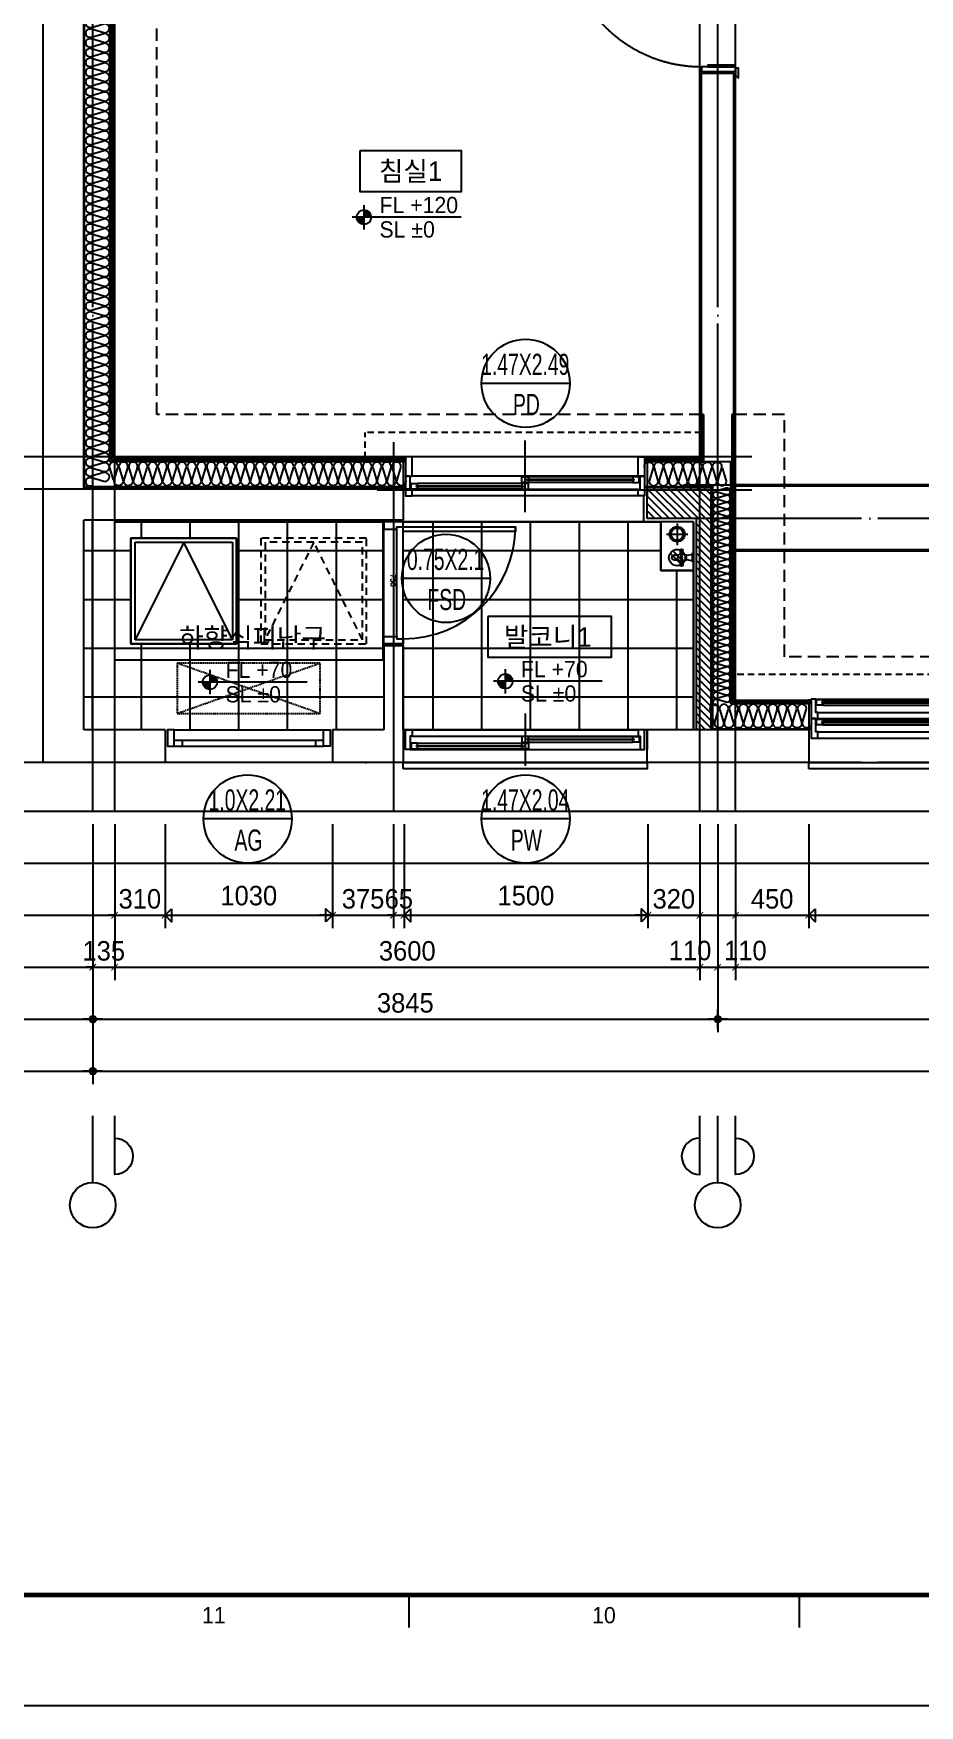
# Model space of a CAD drawing. Header units: millimetres. Extents: x -24416 to 92204, y -190080 to 23760.
# Drawn here: x 57484 to 62936, y 0 to 10286 of the extents above; entities that cross this region are included whole.
import ezdxf
from ezdxf.enums import TextEntityAlignment as Align
from ezdxf.xclip import XClip

# ---------------------------------------------------------------- set-up
doc = ezdxf.new("R2010")
doc.units = ezdxf.units.MM
doc.header["$LTSCALE"] = 50
doc.header["$XCLIPFRAME"] = 0
for name, pattern in [('AUDIT_D_220706163347-0', [0]), ('CEN', [62, 60, -1, 0, -1]), ('H', [1.3, 0.8, -0.5]), ('HD', [2.5, 1.5, -1]), ('HID', [2.3, 1.5, -0.8]), ('HIDDEN', [9.525, 6.35, -3.175]), ('평면도(기준)$0$CENTER2', [16.25, 15, -0.5, 0.25, -0.5])]:
    doc.linetypes.add(name, pattern=pattern)
doc.layers.get('defpoints').update_dxf_attribs({"color": 139})
for name, color, linetype in [('A-ELE8', 8, 'Continuous'), ('A-레벨', 7, 'AUDIT_D_220706163347-0'), ('A-창호부호', 4, 'Continuous'), ('A-치수', 7, 'AUDIT_D_220706163347-0'), ('A_HAT', 8, 'Continuous'), ('AA-BORD-FORM', 7, 'Continuous'), ('AA-BORD-TEXT', 3, 'Continuous'), ('AA-XXXX-DIMS', 7, 'Continuous'), ('ARDM', 7, 'Continuous'), ('CEN_CON', 1, 'CEN'), ('CEN_WALL', 12, 'CEN'), ('CONC', 2, 'Continuous'), ('dan1', 7, 'HID'), ('DIM', 7, 'AUDIT_D_220706163347-0'), ('DOOR', 4, 'Continuous'), ('ELE3_CON', 7, 'Continuous'), ('ELE4', 4, 'Continuous'), ('ETC', 7, 'Continuous'), ('FIN', 6, 'Continuous'), ('INS', 8, 'Continuous'), ('SINA-F-FRAME', 4, 'Continuous'), ('WAL', 3, 'Continuous'), ('WAL_DRY', 7, 'Continuous'), ('WIN', 4, 'Continuous'), ('X - 단위세대$0$ETC', 6, 'Continuous'), ('바닥타일', 8, 'Continuous'), ('수전', 4, 'Continuous'), ('실명', 3, 'AUDIT_D_220706163347-0'), ('실명박스', 7, 'AUDIT_D_220706163347-0'), ('커튼박스', 6, 'Continuous'), ('평면도(기준)$0$1.EC-F-DOOR', 4, 'Continuous'), ('평면도(기준)$0$1.EC-F-DOOR-F', 4, 'Continuous'), ('확장', 8, 'HIDDEN')]:
    doc.layers.add(name, color=color, linetype=linetype)
for name, color, linetype, plot in [('Def-PrintX', 147, 'Continuous', False), ('Defpoint', 135, 'Continuous', False), ('MC', 135, 'Continuous', False), ('X - 단위세대$0$0_임시', 134, 'Continuous', False)]:
    doc.layers.add(name, color=color, linetype=linetype, plot=plot)
doc.styles.add('HAUD01', font='Dotum.ttf')
doc.styles.get("Standard").update_dxf_attribs({"font": 'txt', "bigfont": 'whgtxt.shx'})
doc.styles.add('맑은고딕', font='malgun.ttf', dxfattribs={"width": 0.9})
doc.dimstyles.new('DIM_40', dxfattribs={"dimscale": 40, "dimtxt": 3, "dimasz": 1, "dimexe": 2, "dimexo": 2, "dimgap": 1, "dimtad": 1, "dimdec": 0, "dimzin": 0, "dimdsep": 46, "dimtxsty": '맑은고딕', "dimblk1": 'DIMDOT', "dimblk2": 'DIMDOT', "dimsah": 1, "dimcen": 0.09, "dimdle": 2, "dimclrd": 7, "dimclre": 7, "dimclrt": 3, "dimadec": 0, "dimazin": 0, "dimtfac": 1, "dimtdec": 0, "dimtix": 1, "dimtmove": 2, "dimatfit": 3, "dimldrblk": 'DIMDOT', "dimfxl": 2, "dimtolj": 1, "dimtzin": 0, "dimarcsym": 0})
doc.dimstyles.new('MCDIM_40', dxfattribs={"dimscale": 40, "dimtxt": 3, "dimasz": 1, "dimexe": 2, "dimexo": 2, "dimgap": 1, "dimtad": 1, "dimdec": 0, "dimzin": 0, "dimdsep": 46, "dimtxsty": '맑은고딕', "dimblk1": 'ARCHTICK', "dimblk2": 'ARCHTICK', "dimsah": 1, "dimcen": 0.09, "dimdle": 2, "dimclrd": 7, "dimclre": 7, "dimclrt": 3, "dimadec": 0, "dimazin": 0, "dimtfac": 1, "dimtdec": 0, "dimtix": 1, "dimtmove": 2, "dimatfit": 3, "dimldrblk": 'ARCHTICK', "dimfxl": 1, "dimtolj": 1, "dimtzin": 0, "dimarcsym": 0})
doc.dimstyles.new('외부80-WIN', dxfattribs={"dimscale": 40, "dimtxt": 3, "dimasz": 1, "dimexe": 2, "dimexo": 2.5, "dimgap": 1.5, "dimtad": 1, "dimdec": 0, "dimzin": 0, "dimdsep": 46, "dimtxsty": '맑은고딕', "dimblk": 'DO2-2', "dimblk1": 'DO2-2', "dimblk2": 'DIMDOT', "dimcen": 0.09, "dimdle": 2, "dimclrd": 7, "dimclre": 7, "dimclrt": 3, "dimadec": 0, "dimazin": 0, "dimtfac": 1, "dimtdec": 0, "dimtix": 1, "dimtmove": 2, "dimatfit": 3, "dimldrblk": 'DO2-2', "dimfxl": 1, "dimtolj": 1, "dimtzin": 0, "dimarcsym": 0})

# ---------------------------------------------------------------- blocks, each defined once
blk = doc.blocks.new('실외기창_1000')
at = {"layer": 'WIN', "color": 8}
blk.add_line((960, 100), (40, 100), dxfattribs=at)
at = {"layer": 'WIN'}
for p, q in [((960, 36), (40, 36)), ((960, 0), (40, 0)), ((90, 36), (90, 0)), ((910, 36), (910, 0))]:
    blk.add_line(p, q, dxfattribs=at)
for points in [[(40, 100), (0, 100), (0, 0), (40, 0)], [(960, 100), (1000, 100), (1000, 0), (960, 0)]]:
    blk.add_lwpolyline(points, close=True, dxfattribs=at)
blk = doc.blocks.new('수전')
at = {"layer": '수전'}
for p, q in [((0, 0), (58, 0, 0)), ((23, -71), (-15, -65)), ((23, -75), (-15, -81)), ((20, -50), (6, -63)), ((6, -63), (6, -68)), ((6, -78), (6, -83)), ((6, -83), (20, -96)), ((29, -7), (9, -7)), ((10, -7), (15, -43)), ((15, -43), (29, -43)), ((15, -117), (15, -91)), ((39, -50), (20, -50)), ((20, -96), (39, -96)), ((49, -7), (29, -7)), ((29, -43), (44, -43)), ((35, -71), (73, -65)), ((35, -75), (73, -81)), ((52, -63), (39, -50)), ((39, -96), (52, -83)), ((44, -43), (49, -7)), ((44, -91), (44, -117)), ((52, -68), (52, -63)), ((52, -83), (52, -78))]:
    blk.add_line(p, q, dxfattribs=at)
blk.add_circle((29, -73), 5.91, dxfattribs=at)
for centre, radius, start, end in [((12, 6), 13.2, 207.1852, 259.412), ((47, 6), 13.2, 280.588, 332.8148), ((-15, -73), 8.37, 90, 270), ((-12, -50), 28.1, 351.511, 14.308), ((71, -50), 28.1, 165.692, 188.489), ((73, -73), 8.37, 270, 90), ((29, -117), 14.7, 180, 0)]:
    blk.add_arc(centre, radius, start, end, dxfattribs=at)
blk = doc.blocks.new('X - 단위세대$0$200207-발코니배수구')
at = {"layer": 'X - 단위세대$0$ETC', "color": 4}
for p, q in [((0, 0), (0, 200)), ((0, 200), (300, 200)), ((300, 0), (300, 200)), ((300, 0), (0, 0))]:
    blk.add_line(p, q, dxfattribs=at)
at = {"layer": 'X - 단위세대$0$ETC', "color": 8}
for p, q in [((38, 73), (107, 142)), ((53, 58), (122, 127))]:
    blk.add_line(p, q, dxfattribs=at)
at = {"layer": 'X - 단위세대$0$ETC', "color": 1}
for p, q in [((224, 166), (224, 34)), ((290, 100), (157, 100))]:
    blk.add_line(p, q, dxfattribs=at)
at = {"layer": 'X - 단위세대$0$ETC', "color": 4}
for centre, radius in [((80, 100), 50), ((224, 100), 46.3)]:
    blk.add_circle(centre, radius, dxfattribs=at)
at = {"layer": 'X - 단위세대$0$ETC', "color": 8}
blk.add_circle((224, 100), 37.5, dxfattribs=at)
blk = doc.blocks.new('A$C24669fbc')
at = {"layer": 'Defpoint'}
blk.add_lwpolyline([(1650, 850), (0, 850), (0, 0), (1650, 0)], close=True, dxfattribs=at)
at = {"layer": 'ETC', "linetype": 'HD', "ltscale": 0.6}
for points in [[(100, 750), (750, 750), (750, 100), (100, 100)], [(125, 725), (725, 725), (725, 125), (125, 125)]]:
    blk.add_lwpolyline(points, close=True, dxfattribs=at)
blk.add_lwpolyline([(125, 125), (425, 725), (725, 125)], dxfattribs=at)
at = {"layer": 'ETC', "linetype": 'HD', "ltscale": 10}
for points in [[(1550, 750), (900, 750), (900, 100), (1550, 100)], [(1525, 725), (925, 725), (925, 125), (1525, 125)]]:
    blk.add_lwpolyline(points, close=True, dxfattribs=at)
blk.add_lwpolyline([(925, 125), (1225, 725), (1525, 125)], dxfattribs=at)
blk = doc.blocks.new('A$C8273e713')
at = {"layer": 'A-ELE8', "linetype": 'HID', "ltscale": 0.1}
for p, q in [((0, 310), (880, 0)), ((0, 0), (880, 310))]:
    blk.add_line(p, q, dxfattribs=at)
blk.add_lwpolyline([(0, 310), (880, 310), (880, 0), (0, 0)], close=True, dxfattribs=at)
blk = doc.blocks.new('WIN_이중창_3300-2')
at = {"layer": 'Defpoint'}
for p, q in [((-15, 240), (-15, 0)), ((3285, 240), (3285, 0))]:
    blk.add_line(p, q, dxfattribs=at)
at = {"layer": 'WIN'}
for p, q in [((900, -100), (900, 340)), ((2370, -100), (2370, 340))]:
    blk.add_line(p, q, dxfattribs=at)
at = {"layer": 'WIN', "color": 8}
for p, q in [((3242, 240), (28, 240)), ((880, 237), (73, 237)), ((3197, 237), (2390, 237)), ((3230, 158), (40, 158)), ((3230, 120), (40, 120)), ((880, 202), (73, 202)), ((880, 117), (73, 117)), ((2350, 196), (920, 196)), ((2350, 161), (920, 161)), ((3197, 202), (2390, 202)), ((3197, 117), (2390, 117)), ((3230, 38), (40, 38)), ((3230, 0), (40, 0)), ((880, 82), (73, 82)), ((2350, 76), (920, 76)), ((2350, 41), (920, 41)), ((3197, 82), (2390, 82))]:
    blk.add_line(p, q, dxfattribs=at)
at = {"layer": 'WIN'}
for points in [[(40, 158), (28, 158), (28, 240), (0, 240), (0, 120), (40, 120), (40, 158)], [(73, 216.5), (73, 202), (33, 202), (33, 237), (73, 237), (73, 222.5)], [(887, 222.5), (887, 216.5), (66, 216.5), (66, 222.5), (887, 222.5)], [(880, 216.5), (880, 202), (920, 202), (920, 237), (880, 237), (880, 222.5)], [(2390, 216.5), (2390, 202), (2350, 202), (2350, 237), (2390, 237), (2390, 222.5)], [(3204, 222.5), (3204, 216.5), (2383, 216.5), (2383, 222.5), (3204, 222.5)], [(3197, 216.5), (3197, 202), (3237, 202), (3237, 237), (3197, 237), (3197, 222.5)], [(3230, 158), (3242, 158), (3242, 240), (3270, 240), (3270, 120), (3230, 120), (3230, 158)], [(40, 38), (28, 38), (28, 120), (0, 120), (0, 0), (40, 0), (40, 38)], [(73, 96.5), (73, 82), (33, 82), (33, 117), (73, 117), (73, 102.5)], [(920, 175.5), (920, 161), (880, 161), (880, 196), (920, 196), (920, 181.5)], [(880, 96.5), (880, 82), (920, 82), (920, 117), (880, 117), (880, 102.5)], [(2357, 181.5), (2357, 175.5), (913, 175.5), (913, 181.5), (2357, 181.5)], [(2350, 175.5), (2350, 161), (2390, 161), (2390, 196), (2350, 196), (2350, 181.5)], [(2390, 96.5), (2390, 82), (2350, 82), (2350, 117), (2390, 117), (2390, 102.5)], [(3197, 96.5), (3197, 82), (3237, 82), (3237, 117), (3197, 117), (3197, 102.5)], [(3230, 38), (3242, 38), (3242, 120), (3270, 120), (3270, 0), (3230, 0), (3230, 38)], [(887, 102.5), (887, 96.5), (66, 96.5), (66, 102.5), (887, 102.5)], [(920, 55.5), (920, 41), (880, 41), (880, 76), (920, 76), (920, 61.5)], [(2357, 61.5), (2357, 55.5), (913, 55.5), (913, 61.5), (2357, 61.5)], [(2350, 55.5), (2350, 41), (2390, 41), (2390, 76), (2350, 76), (2350, 61.5)], [(3204, 102.5), (3204, 96.5), (2383, 96.5), (2383, 102.5), (3204, 102.5)]]:
    blk.add_lwpolyline(points, dxfattribs=at)
blk = doc.blocks.new('WIN_1500_단창2')
at = {"layer": 'Defpoint'}
for p, q in [((-15, 120), (-15, 0)), ((1485, 120), (1485, 0))]:
    blk.add_line(p, q, dxfattribs=at)
at = {"layer": 'WIN'}
blk.add_line((735, 220), (735, -100), dxfattribs=at)
at = {"layer": 'WIN', "color": 8}
for p, q in [((1430, 120), (40, 120)), ((1442, 0), (28, 0)), ((1430, 82), (40, 82)), ((715, 79), (73, 79)), ((715, 44), (73, 44)), ((1397, 38), (755, 38)), ((1397, 3), (755, 3))]:
    blk.add_line(p, q, dxfattribs=at)
at = {"layer": 'WIN'}
for points in [[(40, 82), (28, 82), (28, 0), (0, 0), (0, 120), (40, 120), (40, 82)], [(1430, 82), (1442, 82), (1442, 0), (1470, 0), (1470, 120), (1430, 120), (1430, 82)], [(73, 64), (73, 79), (33, 79), (33, 44), (73, 44), (73, 59)], [(722, 59), (722, 64), (66, 64), (66, 59), (722, 59)], [(715, 64), (715, 79), (755, 79), (755, 44), (715, 44), (715, 59)], [(755, 23), (755, 38), (715, 38), (715, 3), (755, 3), (755, 18)], [(1404, 18), (1404, 23), (748, 23), (748, 18), (1404, 18)], [(1397, 23), (1397, 38), (1437, 38), (1437, 3), (1397, 3), (1397, 18)]]:
    blk.add_lwpolyline(points, dxfattribs=at)
blk = doc.blocks.new('WIN_1500_단창1')
at = {"layer": 'Defpoint'}
for p, q in [((-15, 240), (-15, 0)), ((1485, 240), (1485, 0))]:
    blk.add_line(p, q, dxfattribs=at)
at = {"layer": 'WIN'}
blk.add_line((735, -100), (735, 340), dxfattribs=at)
at = {"layer": 'WIN', "color": 8}
for p, q in [((40, 240), (1430, 240)), ((40, 120), (1430, 120)), ((73, 117), (715, 117)), ((40, 38), (1430, 38)), ((73, 82), (715, 82)), ((755, 76), (1397, 76)), ((755, 41), (1397, 41)), ((40, 0), (1430, 0))]:
    blk.add_line(p, q, dxfattribs=at)
at = {"layer": 'WIN'}
for points in [[(40, 240), (0, 240), (0, 120), (40, 120), (40, 240)], [(1430, 240), (1470, 240), (1470, 120), (1430, 120), (1430, 240)], [(40, 38), (28, 38), (28, 120), (0, 120), (0, 0), (40, 0), (40, 38)], [(73, 96.5), (73, 82), (33, 82), (33, 117), (73, 117), (73, 102.5)], [(715, 96.5), (715, 82), (755, 82), (755, 117), (715, 117), (715, 102.5)], [(1430, 38), (1442, 38), (1442, 120), (1470, 120), (1470, 0), (1430, 0), (1430, 38)], [(66, 102.5), (66, 96.5), (722, 96.5), (722, 102.5), (66, 102.5)], [(755, 55.5), (755, 41), (715, 41), (715, 76), (755, 76), (755, 61.5)], [(748, 61.5), (748, 55.5), (1404, 55.5), (1404, 61.5), (748, 61.5)], [(1397, 55.5), (1397, 41), (1437, 41), (1437, 76), (1397, 76), (1397, 61.5)]]:
    blk.add_lwpolyline(points, dxfattribs=at)
blk = doc.blocks.new('insul1')
blk.add_lwpolyline([(0, 0.25, 1.344031), (0.35, 0.25), (0.2, 0.75, -1.344031), (0.55, 0.75), (0.4, 0.25)], format="xyb")
blk = doc.blocks.new('SD_750')
at = {"layer": 'DOOR'}
for p, q in [((720, 120), (30, 120)), ((705, 80), (45, 80)), ((705, 0), (45, 0))]:
    blk.add_line(p, q, dxfattribs=at)
for points in [[(30, 120), (30, 810), (60, 810), (60, 120), (30, 120)], [(0, 120), (0, 0), (45, 0), (45, 80), (30, 80), (30, 120), (0, 120)], [(750, 120), (750, 0), (705, 0), (705, 80), (720, 80), (720, 120), (750, 120)]]:
    blk.add_lwpolyline(points, dxfattribs=at)
blk.add_arc((30, 120), 690, 0, 90, dxfattribs=at)
at = {"layer": 'X - 단위세대$0$0_임시'}
for p, q in [((-10, 120), (-10, 0)), ((760, 120), (760, 0))]:
    blk.add_line(p, q, dxfattribs=at)
at = {"layer": 'Def-PrintX'}
blk.add_text('750', height=30, dxfattribs=at).set_placement((360, 58), align=Align.MIDDLE)
blk = doc.blocks.new('A$C65D858C3')
at = {"layer": '평면도(기준)$0$1.EC-F-DOOR', "color": 8}
for points in [[(81, 920), (81, 970), (261, 970), (261, 950), (101, 950), (101, 920)], [(81, 864), (81, 814), (261, 814), (261, 834), (101, 834), (101, 864)]]:
    blk.add_lwpolyline(points, dxfattribs=at)
at = {"layer": '평면도(기준)$0$1.EC-F-DOOR'}
blk.add_lwpolyline([(840, 910), (1, 910), (1, 874), (840, 874), (840, 910)], dxfattribs=at)
at = {"layer": '평면도(기준)$0$1.EC-F-DOOR', "color": 8}
for points in [[(121, 910), (61, 910), (61, 920), (121, 920)], [(121, 874), (61, 874), (61, 864), (121, 864)]]:
    blk.add_lwpolyline(points, close=True, dxfattribs=at)
at = {"layer": '평면도(기준)$0$1.EC-F-DOOR', "color": 1, "linetype": '평면도(기준)$0$CENTER2', "ltscale": 6}
blk.add_arc((841, 911), 841, 182.4982, 269.9824, dxfattribs=at)
at = {"layer": '평면도(기준)$0$1.EC-F-DOOR-F'}
for points in [[(828, 980), (828, 920), (840, 920), (840, 980)], [(1050, 940), (1050, 910), (840, 910), (840, 940)], [(1050, 920), (1050, 940), (1050, 980), (1068, 980), (1068, 920)], [(1040, 910), (1040, 900), (880, 900), (880, 910)], [(828, 60), (828, 0), (840, 0), (840, 60)], [(1050, 40), (1050, 70), (840, 70), (840, 40)], [(1040, 70), (1040, 80), (880, 80), (880, 70)]]:
    blk.add_lwpolyline(points, close=True, dxfattribs=at)
blk.add_lwpolyline([(1068, 0), (1068, 60), (1050, 60), (1050, 10), (1065, 10), (1065, 0), (1068, 0)], dxfattribs=at)
blk = doc.blocks.new('U-76A(확장)')
at = {"layer": 'A_HAT'}
h = blk.add_hatch(dxfattribs=at)
h.set_pattern_fill('ANSI31', color=256, scale=10, style=0)
h.paths.add_polyline_path([(10620, 1500), (10620, 1690), (10225, 1690), (10225, 200), (10315, 200), (10315, 1500)])
at = {"layer": '바닥타일'}
h = blk.add_hatch(dxfattribs=at)
h.set_pattern_fill('_USER', color=256, scale=300, double=1, pattern_type=0)
h.set_pattern_definition([(0, (498356.77, 179302.88), (0, 300), []), (90, (498356.77, 179302.88), (-300, 2e-14), [])])
h.paths.add_polyline_path([(12120, 200), (12120, 1480), (10540, 1480), (10540, 1180), (10340, 1180), (10340, 200)])
h = blk.add_hatch(dxfattribs=at)
h.set_pattern_fill('_USER', color=256, scale=300, double=1, pattern_type=0)
h.set_pattern_definition([(0, (498351.77, 179302.88), (0, 300), []), (90, (498351.77, 179302.88), (-300, 2e-14), [])])
h.paths.add_polyline_path([(14085, 1490), (12240, 1490), (12240, 200), (14085, 200)])
h.paths.add_polyline_path([(13145, 1380), (13795, 1380), (13795, 730), (13145, 730)], flags=16)
at = {"layer": 'CEN_CON'}
for p, q in [((10185, -300), (10185, 10335)), ((14030, -300), (14030, 10335)), ((12085, 1680), (14635, 1680)), ((0, 0), (14635, 0))]:
    blk.add_line(p, q, dxfattribs=at)
at = {"layer": 'CEN_WALL'}
for p, q in [((12180, 1970), (12180, -300)), ((9975, 1675), (12280, 1675)), ((0, 1500), (10395, 1500))]:
    blk.add_line(p, q, dxfattribs=at)
at = {"layer": 'CONC'}
for p, q in [((14335, 0), (14335, 9445)), ((14085, 1690), (14085, 9245)), ((10085, 2140), (10085, 4240)), ((10285, 4240), (10085, 4240)), ((10285, 2140), (10285, 4240)), ((10085, 2140), (10098, 2140)), ((10098, 2140), (10098, 1850)), ((10272, 2140), (10272, 1850)), ((10272, 2140), (10285, 2140)), ((10098, 1850), (10272, 1850)), ((12120, 1690), (14085, 1690)), ((12120, 1690), (12120, 1490)), ((12120, 1490), (14085, 1490)), ((14085, 200), (14085, 1490)), ((12120, 720), (12120, 0)), ((12240, 720), (12120, 720)), ((12240, 720), (12240, 200)), ((9625, 200), (10620, 200)), ((9625, 200), (9625, 0)), ((10620, 0), (10620, 200)), ((12240, 200), (12555, 200)), ((12555, 200), (12555, 0)), ((13585, 200), (14085, 200)), ((13585, 200), (13585, 0)), ((9625, 0), (10620, 0)), ((12120, 0), (12555, 0)), ((13585, 0), (14335, 0))]:
    blk.add_line(p, q, dxfattribs=at)
at = {"layer": 'dan1'}
for points in [[(10285, 2140), (13635, 2140), (13635, 8795), (12415, 8795), (12415, 7380), (10285, 7380)], [(125, 650), (9775, 650), (9775, 2140), (10085, 2140)]]:
    blk.add_lwpolyline(points, dxfattribs=at)
at = {"layer": 'DOOR'}
blk.add_line((12240, 720), (12240, 1490), dxfattribs=at)
at = {"layer": 'ELE3_CON'}
for p, q in [((9625, 0), (6325, 0)), ((12120, 0), (10620, 0)), ((12555, 0), (13585, 0))]:
    blk.add_line(p, q, dxfattribs=at)
at = {"layer": 'ELE4'}
blk.add_line((10640, 1480), (12120, 1480), dxfattribs=at)
at = {"layer": 'FIN'}
for p, q in [((10640, 1480), (10640, 1640)), ((10335, 200), (10335, 1480)), ((10335, 1480), (10640, 1480))]:
    blk.add_line(p, q, dxfattribs=at)
at = {"layer": 'INS'}
for p, q in [((14080, 1695), (14080, 9240)), ((13925, 1850), (13925, 9085)), ((10085, 1850), (10085, 2140)), ((10285, 2140), (10285, 1850)), ((10098, 1850), (10085, 1850)), ((10105, 360), (10105, 1850)), ((10285, 1850), (10272, 1850)), ((10285, 1850), (10635, 1850)), ((12105, 1850), (13925, 1850)), ((10215, 1695), (10635, 1695)), ((10215, 205), (10215, 1695)), ((12105, 1695), (14080, 1695)), ((9610, 360), (10105, 360)), ((9610, 205), (10215, 205))]:
    blk.add_line(p, q, dxfattribs=at)
blk.add_lwpolyline([(13145, 1380), (13795, 1380), (13795, 730), (13145, 730)], close=True, dxfattribs=at)
at = {"layer": 'MC'}
for p, q in [((10075, -300), (10075, 10335)), ((13895, -300), (13895, 10335)), ((10295, -300), (10295, 5430)), ((9975, 1880), (14635, 1880)), ((0, 1705), (10395, 1705))]:
    blk.add_line(p, q, dxfattribs=at)
at = {"layer": 'WAL'}
for p, q in [((10225, 1690), (10620, 1690)), ((10225, 200), (10225, 1690)), ((10620, 1500), (10620, 1690)), ((10315, 1500), (10620, 1500)), ((10315, 200), (10315, 1500))]:
    blk.add_line(p, q, dxfattribs=at)
at = {"layer": 'WAL', "ltscale": 100}
blk.add_line((10225, 200), (10315, 200), dxfattribs=at)
at = {"layer": 'WAL_DRY'}
for p, q in [((13905, 1870), (13905, 9065)), ((13915, 1860), (13915, 9075)), ((10285, 1870), (10635, 1870)), ((10285, 1860), (10635, 1860)), ((12105, 1870), (13905, 1870)), ((12105, 1860), (13915, 1860)), ((10085, 380), (10085, 1850)), ((10095, 370), (10095, 1850)), ((9610, 380), (10085, 380)), ((9610, 370), (10095, 370))]:
    blk.add_line(p, q, dxfattribs=at)
at = {"layer": 'X - 단위세대$0$ETC'}
for points in [[(9625, -40), (9625, 0), (6325, 0), (6325, -40), (9625, -40)], [(12120, -40), (12120, 0), (10620, 0), (10620, -40), (12120, -40)]]:
    blk.add_lwpolyline(points, dxfattribs=at)
at = {"layer": '바닥타일'}
blk.add_lwpolyline([(10335, 1180), (10335, 200), (12120, 200), (12120, 1480), (10535, 1480), (10535, 1180)], close=True, dxfattribs=at)
at = {"layer": '커튼박스', "linetype": 'H'}
for p, q in [((10285, 2030), (12355, 2030)), ((12355, 1870), (12355, 2030)), ((5865, 540), (10085, 540))]:
    blk.add_line(p, q, dxfattribs=at)
at = {"layer": '확장', "ltscale": 0.5, "const_width": 20, "flags": 128}
for points in [[(10085, 1705), (135, 1705)], [(10085, 1305), (135, 1305)]]:
    blk.add_lwpolyline(points, dxfattribs=at)
at = {"ltscale": 100, "xscale": -1.000000000000001, "rotation": 270}
blk.add_blockref('X - 단위세대$0$200207-발코니배수구', (10335, 1180), dxfattribs=at)
blk.add_blockref('실외기창_1000', (12570, 100))
at = {"layer": 'A-ELE8', "linetype": 'HID', "ltscale": 0.1}
blk.add_blockref('A$C8273e713', (12630, 300), dxfattribs=at)
at = {"layer": 'DOOR', "xscale": -1, "rotation": 90}
blk.add_blockref('SD_750', (12240, 1480), dxfattribs=at)
at = {"layer": 'ETC', "linetype": 'HD', "ltscale": 10}
blk.add_blockref('A$C24669fbc', (12245, 630), dxfattribs=at)
at = {"layer": 'INS', "row_count": 1}
for p, xscale, yscale, zscale, rotation, column_count, row_spacing, column_spacing in [((14075, 1700), 150.0000000000001, 150.0000000000001, 150.0000000000001, 90, 125, -1.577721810442024e-30, 60.00000000000004), ((10635, 1850), 150, 150, 150, 180, 8, 0, 60), ((10215, 350), 110.0000000000001, 110.0000000000001, 110.0000000000001, 90, 30, -1.577721810442024e-30, 44.00000000000004)]:
    blk.add_blockref('insul1', p, dxfattribs=dict(at, xscale=xscale, yscale=yscale, zscale=zscale, rotation=rotation, column_count=column_count, row_spacing=row_spacing, column_spacing=column_spacing))
at = {"layer": 'INS', "xscale": 150, "yscale": 150, "zscale": 150, "row_count": 1, "row_spacing": 0, "column_spacing": 60}
for p, column_count in [((12105, 1700), 30), ((9610, 210), 10)]:
    blk.add_blockref('insul1', p, dxfattribs=dict(at, column_count=column_count))
at = {"layer": 'SINA-F-FRAME', "xscale": -1}
blk.add_blockref('A$C65D858C3', (11125, 4210), dxfattribs=at)
at = {"layer": 'WIN'}
for name, p in [('WIN_1500_단창1', (10635, 1640)), ('WIN_이중창_3300-2', (6340, 150)), ('WIN_1500_단창2', (10635, 80))]:
    blk.add_blockref(name, p, dxfattribs=at)
at = {"layer": '수전', "rotation": 90}
blk.add_blockref('수전', (10335, 1231), dxfattribs=at)
blk = doc.blocks.new('A$C4D377245')
at = {"layer": 'A-창호부호'}
blk.add_line((675, 345), (15, 345), dxfattribs=at)
blk.add_circle((345, 345), 330, dxfattribs=at)
blk = doc.blocks.new('A$Cb33ca4a3')
at = {"layer": 'A-레벨'}
h = blk.add_hatch(color=256, dxfattribs=at)
h.paths.add_polyline_path([(59517, -14649), (59517, -14604), (59472, -14604, 0.414214)])
h.paths.add_polyline_path([(59517, -14559), (59517, -14604), (59562, -14604, 0.414214)])
h = blk.add_hatch(color=256, dxfattribs=at)
h.paths.add_polyline_path([(58570, -17509), (58570, -17464), (58525, -17464, 0.414214)])
h.paths.add_polyline_path([(58570, -17419), (58570, -17464), (58615, -17464, 0.414214)])
h = blk.add_hatch(color=256, dxfattribs=at)
h.paths.add_polyline_path([(60387, -17504), (60387, -17459), (60342, -17459, 0.414214)])
h.paths.add_polyline_path([(60387, -17414), (60387, -17459), (60432, -17459, 0.414214)])
for p, q in [((60115, -14604), (59445, -14604)), ((59517, -14529), (59517, -14679)), ((59168, -17464), (58498, -17464)), ((58570, -17389), (58570, -17539)), ((60984, -17459), (60315, -17459)), ((60387, -17384), (60387, -17534))]:
    blk.add_line(p, q, dxfattribs=at)
for centre in [(59517, -14604), (58570, -17464), (60387, -17459)]:
    blk.add_circle(centre, 45, dxfattribs=at)
at = {"layer": 'A-레벨', "color": 4, "style": 'HAUD01'}
for s, p in [('FL +120', (59613, -14579)), ('SL %%P0', (59613, -14729)), ('FL +70', (58666, -17438)), ('FL +70', (60483, -17434)), ('SL %%P0', (60483, -17584)), ('SL %%P0', (58666, -17589))]:
    blk.add_text(s, height=100, dxfattribs=at).set_placement(p)
blk = doc.blocks.new('DIMDOT')
at = {"layer": 'AA-XXXX-DIMS'}
for p, q in [((-1.5, 0), (1.5, 0)), ((0, -1.5), (0, 1.5))]:
    blk.add_line(p, q, dxfattribs=at)
for radius in [0.5, 0.25]:
    blk.add_circle((0, 0), radius, dxfattribs=at)
blk = doc.blocks.new('*D600')
at = {"layer": 'defpoints', "color": 0, "transparency": 16777216}
for p in [(7695, -18258), (21725, -18258), (21725, -19858)]:
    blk.add_point(p, dxfattribs=at)
at = {"layer": 'DIM', "color": 7, "lineweight": -2, "transparency": 16777216}
for p, q in [((7695, -18338), (7695, -19938)), ((21725, -18338), (21725, -19938)), ((7735, -19858), (21685, -19858))]:
    blk.add_line(p, q, dxfattribs=at)
at = {"layer": 'DIM', "color": 7, "lineweight": -2, "transparency": 16777216, "xscale": 40, "yscale": 40, "zscale": 40, "rotation": 180}
blk.add_blockref('DIMDOT', (7695, -19858), dxfattribs=at)
at = {"layer": 'DIM', "color": 7, "lineweight": -2, "transparency": 16777216, "xscale": 40, "yscale": 40, "zscale": 40}
blk.add_blockref('DIMDOT', (21725, -19858), dxfattribs=at)
at = {"layer": 'DIM', "color": 3, "transparency": 16777216, "insert": (14710, -19758), "char_height": 120, "attachment_point": 5, "style": 'HAUD01'}
blk.add_mtext('\\A1;14030', dxfattribs=at)
blk = doc.blocks.new('*D601')
at = {"layer": 'defpoints', "color": 0, "transparency": 16777216}
for p in [(7695, -18258), (11540, -18258), (11540, -19538)]:
    blk.add_point(p, dxfattribs=at)
at = {"layer": 'DIM', "color": 7, "lineweight": -2, "transparency": 16777216}
for p, q in [((7695, -18338), (7695, -19618)), ((11540, -18338), (11540, -19618)), ((7735, -19538), (11500, -19538))]:
    blk.add_line(p, q, dxfattribs=at)
at = {"layer": 'DIM', "color": 7, "lineweight": -2, "transparency": 16777216, "xscale": 40, "yscale": 40, "zscale": 40, "rotation": 180}
blk.add_blockref('DIMDOT', (7695, -19538), dxfattribs=at)
at = {"layer": 'DIM', "color": 7, "lineweight": -2, "transparency": 16777216, "xscale": 40, "yscale": 40, "zscale": 40}
blk.add_blockref('DIMDOT', (11540, -19538), dxfattribs=at)
at = {"layer": 'DIM', "color": 3, "transparency": 16777216, "insert": (9618, -19438), "char_height": 120, "attachment_point": 5, "style": 'HAUD01'}
blk.add_mtext('\\A1;3845', dxfattribs=at)
blk = doc.blocks.new('*D602')
at = {"layer": 'defpoints', "color": 0, "transparency": 16777216}
for p in [(11540, -18258), (15960, -18258), (15960, -19538)]:
    blk.add_point(p, dxfattribs=at)
at = {"layer": 'DIM', "color": 7, "lineweight": -2, "transparency": 16777216}
for p, q in [((11540, -18338), (11540, -19618)), ((15960, -18338), (15960, -19618)), ((11580, -19538), (15920, -19538))]:
    blk.add_line(p, q, dxfattribs=at)
at = {"layer": 'DIM', "color": 7, "lineweight": -2, "transparency": 16777216, "xscale": 40, "yscale": 40, "zscale": 40, "rotation": 180}
blk.add_blockref('DIMDOT', (11540, -19538), dxfattribs=at)
at = {"layer": 'DIM', "color": 7, "lineweight": -2, "transparency": 16777216, "xscale": 40, "yscale": 40, "zscale": 40}
blk.add_blockref('DIMDOT', (15960, -19538), dxfattribs=at)
at = {"layer": 'DIM', "color": 3, "transparency": 16777216, "insert": (13750, -19438), "char_height": 120, "attachment_point": 5, "style": 'HAUD01'}
blk.add_mtext('\\A1;4420', dxfattribs=at)
blk = doc.blocks.new('_ArchTick')
at = {"color": 0, "linetype": 'ByBlock', "const_width": 0.15}
blk.add_lwpolyline([(-0.5, -0.5), (0.5, 0.5)], dxfattribs=at)
blk = doc.blocks.new('*D605')
at = {"layer": 'defpoints', "color": 0, "transparency": 16777216}
for p in [(7695, -18258), (7830, -18258), (7830, -19218)]:
    blk.add_point(p, dxfattribs=at)
at = {"layer": 'DIM', "color": 7, "lineweight": -2, "transparency": 16777216}
for p, q in [((7695, -18338), (7695, -19298)), ((7830, -18338), (7830, -19298)), ((7695, -19218), (7655, -19218)), ((7695, -19218), (7830, -19218)), ((7830, -19218), (7870, -19218))]:
    blk.add_line(p, q, dxfattribs=at)
at = {"layer": 'DIM', "color": 7, "lineweight": -2, "transparency": 16777216, "xscale": 40, "yscale": 40, "zscale": 40}
blk.add_blockref('_ArchTick', (7695, -19218), dxfattribs=at)
at = {"layer": 'DIM', "color": 7, "lineweight": -2, "transparency": 16777216, "xscale": 40, "yscale": 40, "zscale": 40, "rotation": 180}
blk.add_blockref('_ArchTick', (7830, -19218), dxfattribs=at)
at = {"layer": 'DIM', "color": 3, "transparency": 16777216, "insert": (7763, -19118), "char_height": 120, "attachment_point": 5, "style": 'HAUD01'}
blk.add_mtext('\\A1;135', dxfattribs=at)
blk = doc.blocks.new('*D606')
at = {"layer": 'defpoints', "color": 0, "transparency": 16777216}
for p in [(7830, -18258), (11430, -18258), (11430, -19218)]:
    blk.add_point(p, dxfattribs=at)
at = {"layer": 'DIM', "color": 7, "lineweight": -2, "transparency": 16777216}
for p, q in [((7830, -18338), (7830, -19298)), ((11430, -18338), (11430, -19298)), ((7750, -19218), (11510, -19218))]:
    blk.add_line(p, q, dxfattribs=at)
at = {"layer": 'DIM', "color": 7, "lineweight": -2, "transparency": 16777216, "xscale": 40, "yscale": 40, "zscale": 40, "rotation": 180}
blk.add_blockref('_ArchTick', (7830, -19218), dxfattribs=at)
at = {"layer": 'DIM', "color": 7, "lineweight": -2, "transparency": 16777216, "xscale": 40, "yscale": 40, "zscale": 40}
blk.add_blockref('_ArchTick', (11430, -19218), dxfattribs=at)
at = {"layer": 'DIM', "color": 3, "transparency": 16777216, "insert": (9630, -19118), "char_height": 120, "attachment_point": 5, "style": 'HAUD01'}
blk.add_mtext('\\A1;3600', dxfattribs=at)
blk = doc.blocks.new('*D607')
at = {"layer": 'defpoints', "color": 0, "transparency": 16777216}
for p in [(11430, -18258), (11540, -18258), (11540, -19218)]:
    blk.add_point(p, dxfattribs=at)
at = {"layer": 'DIM', "color": 7, "lineweight": -2, "transparency": 16777216}
for p, q in [((11430, -18338), (11430, -19298)), ((11540, -18338), (11540, -19298)), ((11350, -19218), (11620, -19218))]:
    blk.add_line(p, q, dxfattribs=at)
at = {"layer": 'DIM', "color": 7, "lineweight": -2, "transparency": 16777216, "xscale": 40, "yscale": 40, "zscale": 40, "rotation": 180}
blk.add_blockref('_ArchTick', (11430, -19218), dxfattribs=at)
at = {"layer": 'DIM', "color": 7, "lineweight": -2, "transparency": 16777216, "xscale": 40, "yscale": 40, "zscale": 40}
blk.add_blockref('_ArchTick', (11540, -19218), dxfattribs=at)
at = {"layer": 'DIM', "color": 3, "transparency": 16777216, "insert": (11370, -19116), "char_height": 120, "attachment_point": 5, "style": 'HAUD01'}
blk.add_mtext('\\A1;110', dxfattribs=at)
blk = doc.blocks.new('*D608')
at = {"layer": 'defpoints', "color": 0, "transparency": 16777216}
for p in [(11540, -18258), (11650, -18258), (11650, -19218)]:
    blk.add_point(p, dxfattribs=at)
at = {"layer": 'DIM', "color": 7, "lineweight": -2, "transparency": 16777216}
for p, q in [((11540, -18338), (11540, -19298)), ((11650, -18338), (11650, -19298)), ((11460, -19218), (11730, -19218))]:
    blk.add_line(p, q, dxfattribs=at)
at = {"layer": 'DIM', "color": 7, "lineweight": -2, "transparency": 16777216, "xscale": 40, "yscale": 40, "zscale": 40, "rotation": 180}
blk.add_blockref('_ArchTick', (11540, -19218), dxfattribs=at)
at = {"layer": 'DIM', "color": 7, "lineweight": -2, "transparency": 16777216, "xscale": 40, "yscale": 40, "zscale": 40}
blk.add_blockref('_ArchTick', (11650, -19218), dxfattribs=at)
at = {"layer": 'DIM', "color": 3, "transparency": 16777216, "insert": (11710, -19116), "char_height": 120, "attachment_point": 5, "style": 'HAUD01'}
blk.add_mtext('\\A1;110', dxfattribs=at)
blk = doc.blocks.new('*D609')
at = {"layer": 'defpoints', "color": 0, "transparency": 16777216}
for p in [(11650, -18258), (15850, -18258), (15850, -19218)]:
    blk.add_point(p, dxfattribs=at)
at = {"layer": 'DIM', "color": 7, "lineweight": -2, "transparency": 16777216}
for p, q in [((11650, -18338), (11650, -19298)), ((15850, -18338), (15850, -19298)), ((11570, -19218), (15930, -19218))]:
    blk.add_line(p, q, dxfattribs=at)
at = {"layer": 'DIM', "color": 7, "lineweight": -2, "transparency": 16777216, "xscale": 40, "yscale": 40, "zscale": 40, "rotation": 180}
blk.add_blockref('_ArchTick', (11650, -19218), dxfattribs=at)
at = {"layer": 'DIM', "color": 7, "lineweight": -2, "transparency": 16777216, "xscale": 40, "yscale": 40, "zscale": 40}
blk.add_blockref('_ArchTick', (15850, -19218), dxfattribs=at)
at = {"layer": 'DIM', "color": 3, "transparency": 16777216, "insert": (13750, -19118), "char_height": 120, "attachment_point": 5, "style": 'HAUD01'}
blk.add_mtext('\\A1;4200', dxfattribs=at)
blk = doc.blocks.new('*D617')
at = {"layer": 'defpoints', "color": 0, "transparency": 16777216}
for p in [(7830, -18258), (8140, -18258), (8140, -18898)]:
    blk.add_point(p, dxfattribs=at)
at = {"layer": 'DIM', "color": 7, "lineweight": -2, "transparency": 16777216}
for p, q in [((7830, -18338), (7830, -18978)), ((8140, -18338), (8140, -18978)), ((7830, -18898), (7790, -18898)), ((7830, -18898), (8140, -18898)), ((8140, -18898), (8180, -18898))]:
    blk.add_line(p, q, dxfattribs=at)
at = {"layer": 'DIM', "color": 7, "lineweight": -2, "transparency": 16777216, "xscale": 40, "yscale": 40, "zscale": 40}
blk.add_blockref('_ArchTick', (7830, -18898), dxfattribs=at)
at = {"layer": 'DIM', "color": 7, "lineweight": -2, "transparency": 16777216, "xscale": 40, "yscale": 40, "zscale": 40, "rotation": 180}
blk.add_blockref('_ArchTick', (8140, -18898), dxfattribs=at)
at = {"layer": 'DIM', "color": 3, "transparency": 16777216, "insert": (7985, -18798), "char_height": 120, "attachment_point": 5, "style": 'HAUD01'}
blk.add_mtext('\\A1;310', dxfattribs=at)
blk = doc.blocks.new('DO2-2')
at = {"layer": 'ARDM'}
blk.add_line((0, 0), (-2, 0), dxfattribs=at)
blk.add_lwpolyline([(-1, -1), (-1, 1), (0, 0)], close=True, dxfattribs=at)
blk = doc.blocks.new('*D618')
at = {"layer": 'defpoints', "color": 0, "transparency": 16777216}
for p in [(8140, -18258), (9170, -18258), (9170, -18898)]:
    blk.add_point(p, dxfattribs=at)
at = {"layer": 'DIM', "color": 7, "lineweight": -2, "transparency": 16777216}
for p, q in [((8140, -18358), (8140, -18978)), ((9170, -18358), (9170, -18978)), ((8180, -18898), (9130, -18898))]:
    blk.add_line(p, q, dxfattribs=at)
at = {"layer": 'DIM', "color": 7, "lineweight": -2, "transparency": 16777216, "xscale": 40, "yscale": 40, "zscale": 40, "rotation": 180}
blk.add_blockref('DO2-2', (8140, -18898), dxfattribs=at)
at = {"layer": 'DIM', "color": 7, "lineweight": -2, "transparency": 16777216, "xscale": 40, "yscale": 40, "zscale": 40}
blk.add_blockref('DO2-2', (9170, -18898), dxfattribs=at)
at = {"layer": 'DIM', "color": 3, "transparency": 16777216, "insert": (8655, -18778), "char_height": 120, "attachment_point": 5, "style": 'HAUD01'}
blk.add_mtext('\\A1;1030', dxfattribs=at)
blk = doc.blocks.new('*D619')
at = {"layer": 'defpoints', "color": 0, "transparency": 16777216}
for p in [(9545, -18258), (9610, -18258), (9610, -18898)]:
    blk.add_point(p, dxfattribs=at)
at = {"layer": 'DIM', "color": 7, "lineweight": -2, "transparency": 16777216}
for p, q in [((9545, -18338), (9545, -18978)), ((9610, -18338), (9610, -18978)), ((9545, -18898), (9505, -18898)), ((9545, -18898), (9610, -18898)), ((9610, -18898), (9650, -18898))]:
    blk.add_line(p, q, dxfattribs=at)
at = {"layer": 'DIM', "color": 7, "lineweight": -2, "transparency": 16777216, "xscale": 40, "yscale": 40, "zscale": 40}
blk.add_blockref('_ArchTick', (9545, -18898), dxfattribs=at)
at = {"layer": 'DIM', "color": 7, "lineweight": -2, "transparency": 16777216, "xscale": 40, "yscale": 40, "zscale": 40, "rotation": 180}
blk.add_blockref('_ArchTick', (9610, -18898), dxfattribs=at)
at = {"layer": 'DIM', "color": 3, "transparency": 16777216, "insert": (9578, -18798), "char_height": 120, "attachment_point": 5, "style": 'HAUD01'}
blk.add_mtext('\\A1;65', dxfattribs=at)
blk = doc.blocks.new('*D620')
at = {"layer": 'defpoints', "color": 0, "transparency": 16777216}
for p in [(9610, -18258), (11110, -18258), (11110, -18898)]:
    blk.add_point(p, dxfattribs=at)
at = {"layer": 'DIM', "color": 7, "lineweight": -2, "transparency": 16777216}
for p, q in [((9610, -18358), (9610, -18978)), ((11110, -18358), (11110, -18978)), ((9650, -18898), (11070, -18898))]:
    blk.add_line(p, q, dxfattribs=at)
at = {"layer": 'DIM', "color": 7, "lineweight": -2, "transparency": 16777216, "xscale": 40, "yscale": 40, "zscale": 40, "rotation": 180}
blk.add_blockref('DO2-2', (9610, -18898), dxfattribs=at)
at = {"layer": 'DIM', "color": 7, "lineweight": -2, "transparency": 16777216, "xscale": 40, "yscale": 40, "zscale": 40}
blk.add_blockref('DO2-2', (11110, -18898), dxfattribs=at)
at = {"layer": 'DIM', "color": 3, "transparency": 16777216, "insert": (10360, -18778), "char_height": 120, "attachment_point": 5, "style": 'HAUD01'}
blk.add_mtext('\\A1;1500', dxfattribs=at)
blk = doc.blocks.new('*D621')
at = {"layer": 'defpoints', "color": 0, "transparency": 16777216}
for p in [(11110, -18258), (11430, -18258), (11430, -18898)]:
    blk.add_point(p, dxfattribs=at)
at = {"layer": 'DIM', "color": 7, "lineweight": -2, "transparency": 16777216}
for p, q in [((11110, -18338), (11110, -18978)), ((11430, -18338), (11430, -18978)), ((11110, -18898), (11070, -18898)), ((11110, -18898), (11430, -18898)), ((11430, -18898), (11470, -18898))]:
    blk.add_line(p, q, dxfattribs=at)
at = {"layer": 'DIM', "color": 7, "lineweight": -2, "transparency": 16777216, "xscale": 40, "yscale": 40, "zscale": 40}
blk.add_blockref('_ArchTick', (11110, -18898), dxfattribs=at)
at = {"layer": 'DIM', "color": 7, "lineweight": -2, "transparency": 16777216, "xscale": 40, "yscale": 40, "zscale": 40, "rotation": 180}
blk.add_blockref('_ArchTick', (11430, -18898), dxfattribs=at)
at = {"layer": 'DIM', "color": 3, "transparency": 16777216, "insert": (11270, -18798), "char_height": 120, "attachment_point": 5, "style": 'HAUD01'}
blk.add_mtext('\\A1;320', dxfattribs=at)
blk = doc.blocks.new('*D622')
at = {"layer": 'defpoints', "color": 0, "transparency": 16777216}
for p in [(11650, -18258), (12100, -18258), (12100, -18898)]:
    blk.add_point(p, dxfattribs=at)
at = {"layer": 'DIM', "color": 7, "lineweight": -2, "transparency": 16777216}
for p, q in [((11650, -18338), (11650, -18978)), ((12100, -18338), (12100, -18978)), ((11570, -18898), (12180, -18898))]:
    blk.add_line(p, q, dxfattribs=at)
at = {"layer": 'DIM', "color": 7, "lineweight": -2, "transparency": 16777216, "xscale": 40, "yscale": 40, "zscale": 40, "rotation": 180}
blk.add_blockref('_ArchTick', (11650, -18898), dxfattribs=at)
at = {"layer": 'DIM', "color": 7, "lineweight": -2, "transparency": 16777216, "xscale": 40, "yscale": 40, "zscale": 40}
blk.add_blockref('_ArchTick', (12100, -18898), dxfattribs=at)
at = {"layer": 'DIM', "color": 3, "transparency": 16777216, "insert": (11875, -18798), "char_height": 120, "attachment_point": 5, "style": 'HAUD01'}
blk.add_mtext('\\A1;450', dxfattribs=at)
blk = doc.blocks.new('*D623')
at = {"layer": 'defpoints', "color": 0, "transparency": 16777216}
for p in [(12100, -18258), (15400, -18258), (15400, -18898)]:
    blk.add_point(p, dxfattribs=at)
at = {"layer": 'DIM', "color": 7, "lineweight": -2, "transparency": 16777216}
for p, q in [((12100, -18358), (12100, -18978)), ((15400, -18358), (15400, -18978)), ((12140, -18898), (15360, -18898))]:
    blk.add_line(p, q, dxfattribs=at)
at = {"layer": 'DIM', "color": 7, "lineweight": -2, "transparency": 16777216, "xscale": 40, "yscale": 40, "zscale": 40, "rotation": 180}
blk.add_blockref('DO2-2', (12100, -18898), dxfattribs=at)
at = {"layer": 'DIM', "color": 7, "lineweight": -2, "transparency": 16777216, "xscale": 40, "yscale": 40, "zscale": 40}
blk.add_blockref('DO2-2', (15400, -18898), dxfattribs=at)
at = {"layer": 'DIM', "color": 3, "transparency": 16777216, "insert": (13750, -18778), "char_height": 120, "attachment_point": 5, "style": 'HAUD01'}
blk.add_mtext('\\A1;3300', dxfattribs=at)
blk = doc.blocks.new('*D631')
at = {"layer": 'defpoints', "color": 0, "transparency": 16777216}
for p in [(9170, -18258), (9545, -18258), (9545, -18898)]:
    blk.add_point(p, dxfattribs=at)
at = {"layer": 'DIM', "color": 7, "lineweight": -2, "transparency": 16777216}
for p, q in [((9170, -18338), (9170, -18978)), ((9545, -18338), (9545, -18978)), ((9090, -18898), (9625, -18898))]:
    blk.add_line(p, q, dxfattribs=at)
at = {"layer": 'DIM', "color": 7, "lineweight": -2, "transparency": 16777216, "xscale": 40, "yscale": 40, "zscale": 40, "rotation": 180}
blk.add_blockref('_ArchTick', (9170, -18898), dxfattribs=at)
at = {"layer": 'DIM', "color": 7, "lineweight": -2, "transparency": 16777216, "xscale": 40, "yscale": 40, "zscale": 40}
blk.add_blockref('_ArchTick', (9545, -18898), dxfattribs=at)
at = {"layer": 'DIM', "color": 3, "transparency": 16777216, "insert": (9358, -18798), "char_height": 120, "attachment_point": 5, "style": 'HAUD01'}
blk.add_mtext('\\A1;375', dxfattribs=at)
blk = doc.blocks.new('중심')
at = {"layer": 'DIM'}
blk.add_line((-350, 0), (0, 0), dxfattribs=at)
blk.add_circle((-470, 0), 120, dxfattribs=at)
blk = doc.blocks.new('XR-FORM 청주월명')
at = {"layer": 'AA-BORD-FORM', "color": 2}
for p, q in [((241, 17), (241, 12)), ((301, 17), (301, 12))]:
    blk.add_line(p, q, dxfattribs=at)
at = {"layer": 'AA-BORD-FORM', "color": 1}
blk.add_lwpolyline([(0, 0), (841, 0), (841, 594), (0, 594)], close=True, dxfattribs=at)
at = {"layer": 'AA-BORD-FORM', "color": 2, "const_width": 0.682}
blk.add_lwpolyline([(21, 17), (21, 577), (821, 577), (821, 17)], close=True, dxfattribs=at)
at = {"layer": 'AA-BORD-TEXT', "color": 7, "style": 'HAUD01'}
for s, p in [('11', (211, 13.9)), ('10', (271, 13.9))]:
    blk.add_text(s, height=2.5, dxfattribs=at).set_placement(p, align=Align.MIDDLE_CENTER)
blk = doc.blocks.new('U-76A(확장)3')
at = {"layer": 'CEN_CON'}
blk.add_line((14595, 10035), (4720, 10035), dxfattribs=at)
blk = doc.blocks.new('DIM-1108')
at = {"layer": 'DIM'}
for points in [[(7830, -20269, -1), (7830, -20493), (7830, -20133)], [(11430, -20269, 1), (11430, -20493), (11430, -20133)], [(11650, -20269, -1), (11650, -20493), (11650, -20133)]]:
    blk.add_lwpolyline(points, format="xyb", dxfattribs=at)
at = {"layer": 'A-치수', "xscale": 1.166666666666676, "yscale": 1.166666666666676, "zscale": 1.166666666666676, "rotation": 90}
for p in [(7695, -20133), (11540, -20133)]:
    blk.add_blockref('중심', p, dxfattribs=at)
at = {"layer": 'DIM'}
for base, p1, p2, dimstyle, override, picture, middle in [((7830, -19217.9), (7695, -18257.9), (7830, -18257.9), 'MCDIM_40', {"dimtxsty": 'HAUD01'}, '*D605', (7762.5, -19117.8)), ((21725, -19857.9), (7695, -18257.9), (21725, -18257.9), 'DIM_40', {"dimscale": 40, "dimtxsty": 'HAUD01'}, '*D600', (14710, -19757.8)), ((11540, -19537.9), (7695, -18257.9), (11540, -18257.9), 'DIM_40', {"dimscale": 40, "dimtxsty": 'HAUD01'}, '*D601', (9617.5, -19437.8)), ((11430, -19217.9), (7830, -18257.9), (11430, -18257.9), 'MCDIM_40', {"dimtxsty": 'HAUD01'}, '*D606', (9630, -19117.8)), ((8140, -18897.9), (7830, -18257.9), (8140, -18257.9), 'MCDIM_40', {"dimtxsty": 'HAUD01'}, '*D617', (7985, -18797.8)), ((9170, -18897.9), (8140, -18257.9), (9170, -18257.9), '외부80-WIN', {"dimtxsty": 'HAUD01'}, '*D618', (8655, -18777.8)), ((9545, -18897.9), (9170, -18257.9), (9545, -18257.9), 'MCDIM_40', {"dimtxsty": 'HAUD01'}, '*D631', (9357.5, -18797.8)), ((9610, -18897.9), (9545, -18257.9), (9610, -18257.9), 'MCDIM_40', {"dimtxsty": 'HAUD01'}, '*D619', (9577.5, -18797.8)), ((11110, -18897.9), (9610, -18257.9), (11110, -18257.9), '외부80-WIN', {"dimtxsty": 'HAUD01'}, '*D620', (10360, -18777.8)), ((11430, -18897.9), (11110, -18257.9), (11430, -18257.9), 'MCDIM_40', {"dimtxsty": 'HAUD01'}, '*D621', (11270, -18797.8)), ((15960, -19537.9), (11540, -18257.9), (15960, -18257.9), 'DIM_40', {"dimscale": 40, "dimtxsty": 'HAUD01'}, '*D602', (13750, -19437.8)), ((15850, -19217.9), (11650, -18257.9), (15850, -18257.9), 'MCDIM_40', {"dimtxsty": 'HAUD01'}, '*D609', (13750, -19117.8)), ((12100, -18897.9), (11650, -18257.9), (12100, -18257.9), 'MCDIM_40', {"dimtxsty": 'HAUD01'}, '*D622', (11875, -18797.8)), ((15400, -18897.9), (12100, -18257.9), (15400, -18257.9), '외부80-WIN', {"dimtxsty": 'HAUD01'}, '*D623', (13750, -18777.8))]:
    dim = blk.add_linear_dim(base=base, p1=p1, p2=p2, angle=180, dimstyle=dimstyle, override=override, dxfattribs=at)
    dim.commit()
    dim.dimension.update_dxf_attribs({"geometry": picture, "text_midpoint": middle})
for base, p1, p2, picture, middle in [((11540, -19217.9), (11430, -18257.9), (11540, -18257.9), '*D607', (11369.7, -19115.6)), ((11650, -19217.9), (11540, -18257.9), (11650, -18257.9), '*D608', (11710.4, -19115.6))]:
    dim = blk.add_linear_dim(base=base, p1=p1, p2=p2, angle=180, dimstyle='MCDIM_40', override={"dimtxsty": 'HAUD01'}, dxfattribs=at)
    dim.commit()
    dim.dimension.update_dxf_attribs({"geometry": picture, "text_midpoint": middle, "dimtype": 128})

msp = doc.modelspace()

# ---------------------------------------------------------------- linework, layer by layer
at = {"layer": 'defpoints'}
for points in [[(74811, 20477), (55644, 20477), (55644, 3902), (74811, 3902)], [(74491, 20157), (55964, 20157), (55964, 4222), (74491, 4222)], [(74171, 19837), (56284, 19837), (56284, 4542), (74171, 4542)], [(73851, 19517), (56604, 19517), (56604, 4862), (73851, 4862)], [(73531, 19197), (56924, 19197), (56924, 5182), (73531, 5182)], [(73211, 18877), (57244, 18877), (57244, 5502), (73211, 5502)]]:
    msp.add_lwpolyline(points, close=True, dxfattribs=at)
at = {"layer": '실명박스'}
for points in [[(59493, 9565), (59493, 9315), (60118, 9315), (60118, 9565)], [(60279, 6700), (60279, 6450), (61041, 6450), (61041, 6700)]]:
    msp.add_lwpolyline(points, close=True, dxfattribs=at)

# ---------------------------------------------------------------- block references
at = {"xscale": 40, "yscale": 40, "zscale": 40}
msp.add_blockref('XR-FORM 청주월명', (50154, 0), dxfattribs=at)
msp.add_blockref('DIM-1108', (50154, 23760))
ref = msp.add_blockref('U-76A(확장)', (71879, 5802), dxfattribs=dict(xscale=-1))
XClip(ref).set_block_clipping_path([(-1332.1523822156, -300), (14635, 13075.0000000001)])
ref = msp.add_blockref('U-76A(확장)3', (69734, 9793), dxfattribs=dict(xscale=-1, rotation=90))
XClip(ref).set_block_clipping_path([(13298.4077166072, -2135.0000000001), (29625.0000000005, 10105.1364734632)])
at = {"layer": 'A-창호부호'}
msp.add_blockref('A$Cb33ca4a3', (0, 23760), dxfattribs=at)
at = {"layer": 'A-창호부호', "xscale": 0.8231884058332071, "yscale": 0.8231884058332071, "zscale": 0.8231884058332071}
for p in [(60228, 7850), (59738, 6650), (58518, 5170), (60228, 5170)]:
    msp.add_blockref('A$C4D377245', p, dxfattribs=at)

# ---------------------------------------------------------------- texts
at = {"layer": 'A-창호부호', "color": 6, "style": 'HAUD01', "width": 0.7}
for s, p in [('1.47X2.49', (60510, 8251)), ('PD', (60517, 8004)), ('0.75X2.1', (60020, 7051)), ('FSD', (60027, 6804)), ('1.0X2.21', (58800, 5571)), ('1.47X2.04', (60510, 5571)), ('AG', (58807, 5324)), ('PW', (60517, 5324))]:
    msp.add_text(s, height=130, dxfattribs=at).set_placement(p, align=Align.MIDDLE)
at = {"layer": '실명', "style": 'HAUD01'}
for s, p in [('침실1', (59804, 9442)), ('하향식피난구', (58832, 6571)), ('발코니1', (60648, 6575))]:
    msp.add_text(s, height=120, dxfattribs=at).set_placement(p, align=Align.MIDDLE)

doc.saveas('drawing.dxf')
